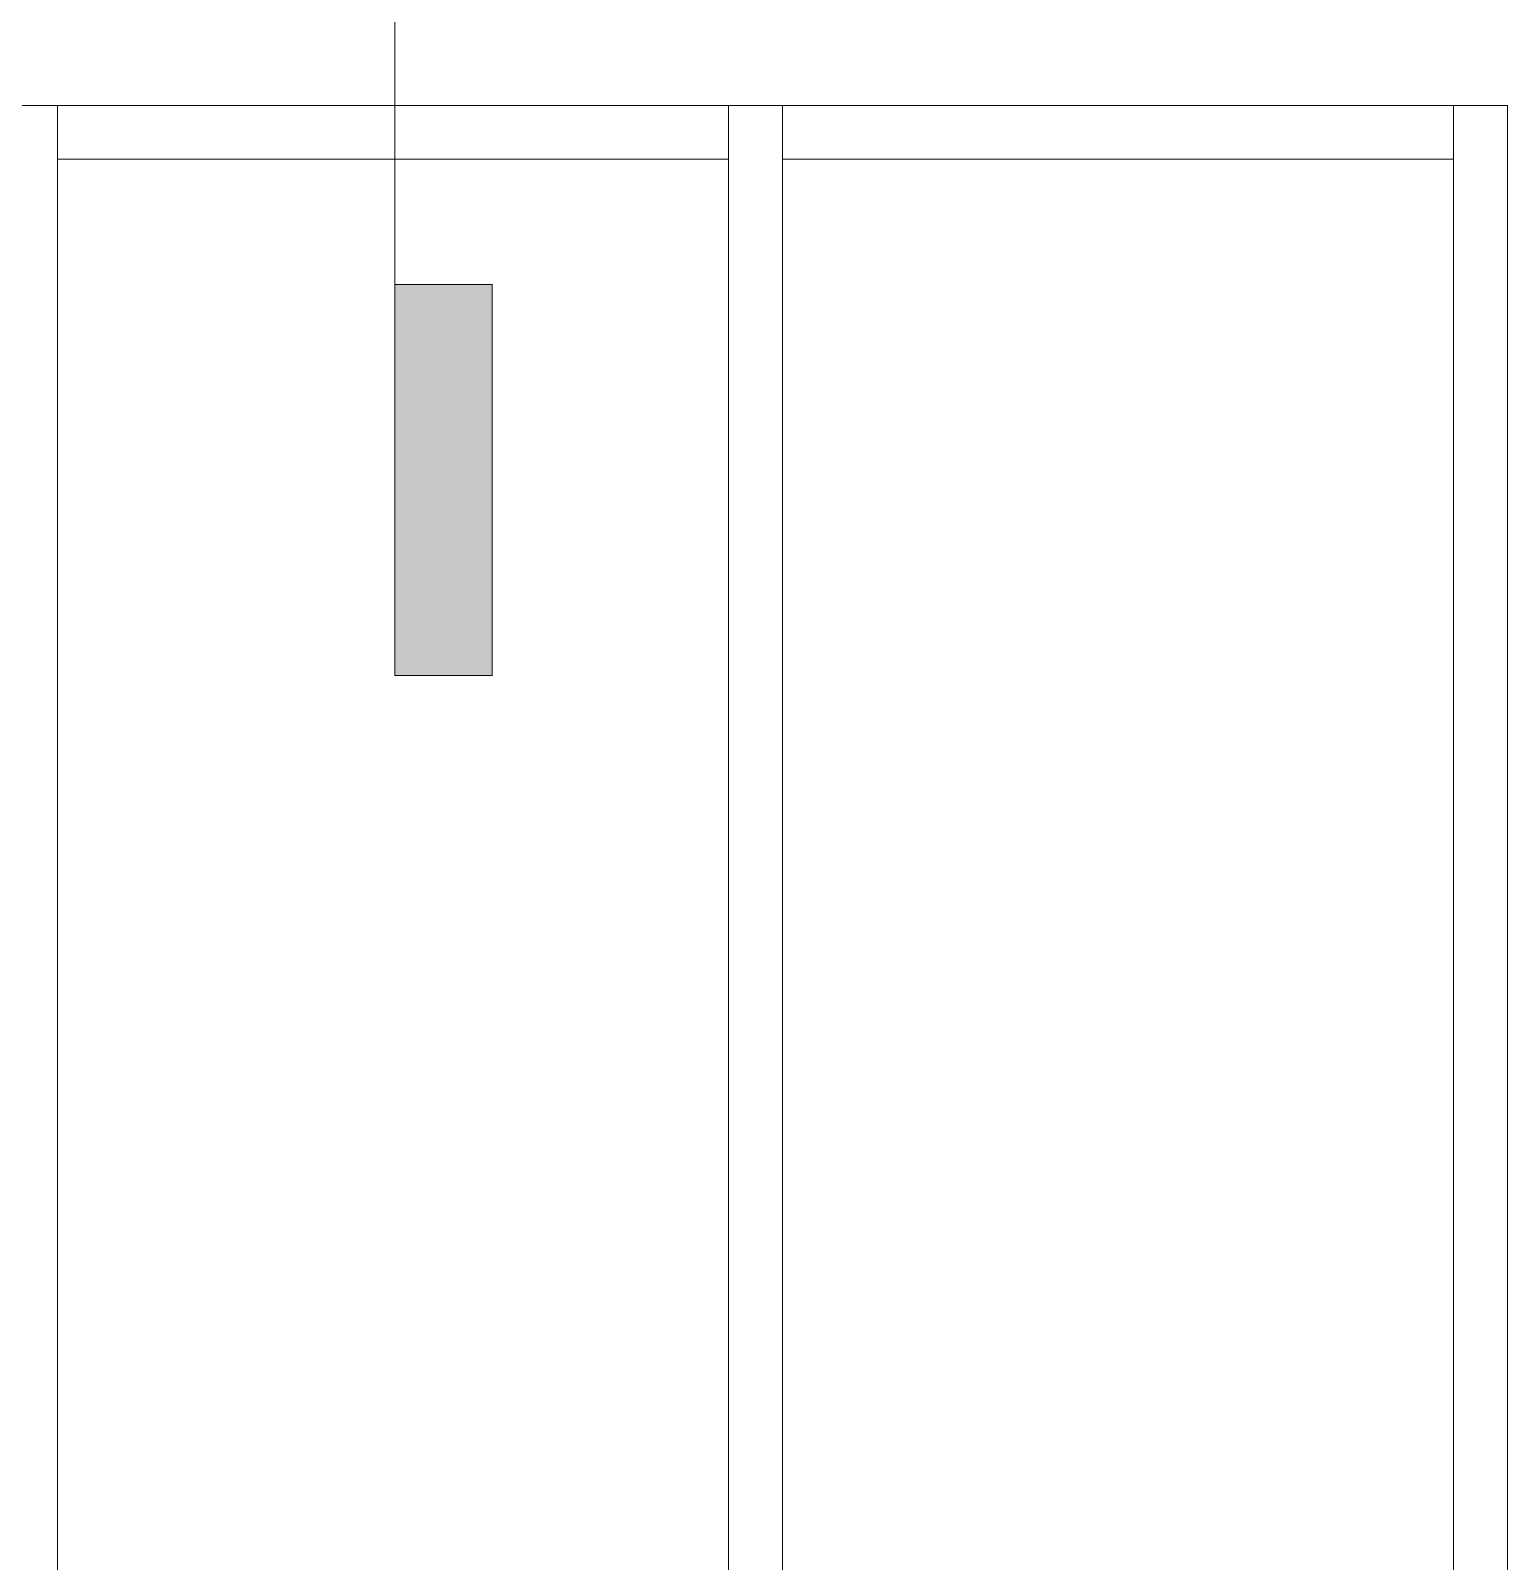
# Model space of a CAD drawing. Header units: inches. Extents: x -6061 to 13621, y -296 to 7483.
# Drawn here: x -5396.2 to -5328.2, y 636.4 to 706.9 of the extents above; entities that cross this region are included whole.
import ezdxf

# ---------------------------------------------------------------- set-up
doc = ezdxf.new("R2010")
doc.units = ezdxf.units.IN
doc.header["$MEASUREMENT"] = 0
doc.layers.get('0').update_dxf_attribs({"linetype": 'CONTINUOUS'})

msp = doc.modelspace()

# ---------------------------------------------------------------- hatches: boundary and pattern name
at = {"true_color": 0x000007}
msp.add_hatch(color=7, dxfattribs=at).paths.add_polyline_path([(-5379.44845, 677.21403), (-5374.96338, 677.21403), (-5374.96338, 695.23439), (-5379.44845, 695.23439)])

# ---------------------------------------------------------------- linework, layer by layer
at = {"color": 7, "linetype": 'Continuous', "lineweight": 9, "true_color": 0x000007}
for p, q in [((-5379.44845, 717.49955), (-5379.44845, 695.23439)), ((-5397.46881, 703.48371), (-5394.98601, 703.48371)), ((-5394.98601, 701.0009), (-5394.98601, 703.48371)), ((-5364.07108, 703.48371), (-5394.98601, 703.48371)), ((-5394.98601, 703.48371), (-5394.98601, 607.4552)), ((-5364.07108, 703.48371), (-5364.07108, 701.0009)), ((-5364.07108, 703.48371), (-5361.58827, 703.48371)), ((-5364.07108, 703.48371), (-5364.07108, 607.4552)), ((-5361.58827, 701.0009), (-5361.58827, 703.48371)), ((-5330.67334, 703.48371), (-5361.58827, 703.48371)), ((-5361.58827, 703.48371), (-5361.58827, 607.4552)), ((-5330.67334, 703.48371), (-5328.19053, 703.48371)), ((-5330.67334, 607.4552), (-5330.67334, 703.48371)), ((-5330.67334, 703.48371), (-5330.67334, 701.0009)), ((-5328.19053, 607.4552), (-5328.19053, 703.48371)), ((-5364.07108, 701.0009), (-5394.98601, 701.0009)), ((-5394.98601, 701.0009), (-5394.98601, 609.93801)), ((-5364.07108, 701.0009), (-5394.98601, 701.0009)), ((-5364.07108, 609.93801), (-5364.07108, 701.0009)), ((-5330.67334, 701.0009), (-5361.58827, 701.0009)), ((-5361.58827, 701.0009), (-5361.58827, 609.93801)), ((-5330.67334, 701.0009), (-5361.58827, 701.0009)), ((-5330.67334, 609.93801), (-5330.67334, 701.0009)), ((-5379.44845, 677.21403), (-5379.44845, 695.23439)), ((-5379.44845, 695.23439), (-5374.96338, 695.23439)), ((-5374.96338, 695.23439), (-5374.96338, 677.21403)), ((-5374.96338, 677.21403), (-5379.44845, 677.21403))]:
    msp.add_line(p, q, dxfattribs=at)
at = {"color": 7, "linetype": 'Continuous', "lineweight": 18, "true_color": 0x000007}
for p, q in [((-5435.99234, 703.48371), (-5328.19053, 703.48371)), ((-5328.19053, 703.48371), (-5328.19053, 607.4552))]:
    msp.add_line(p, q, dxfattribs=at)

doc.saveas('drawing.dxf')
